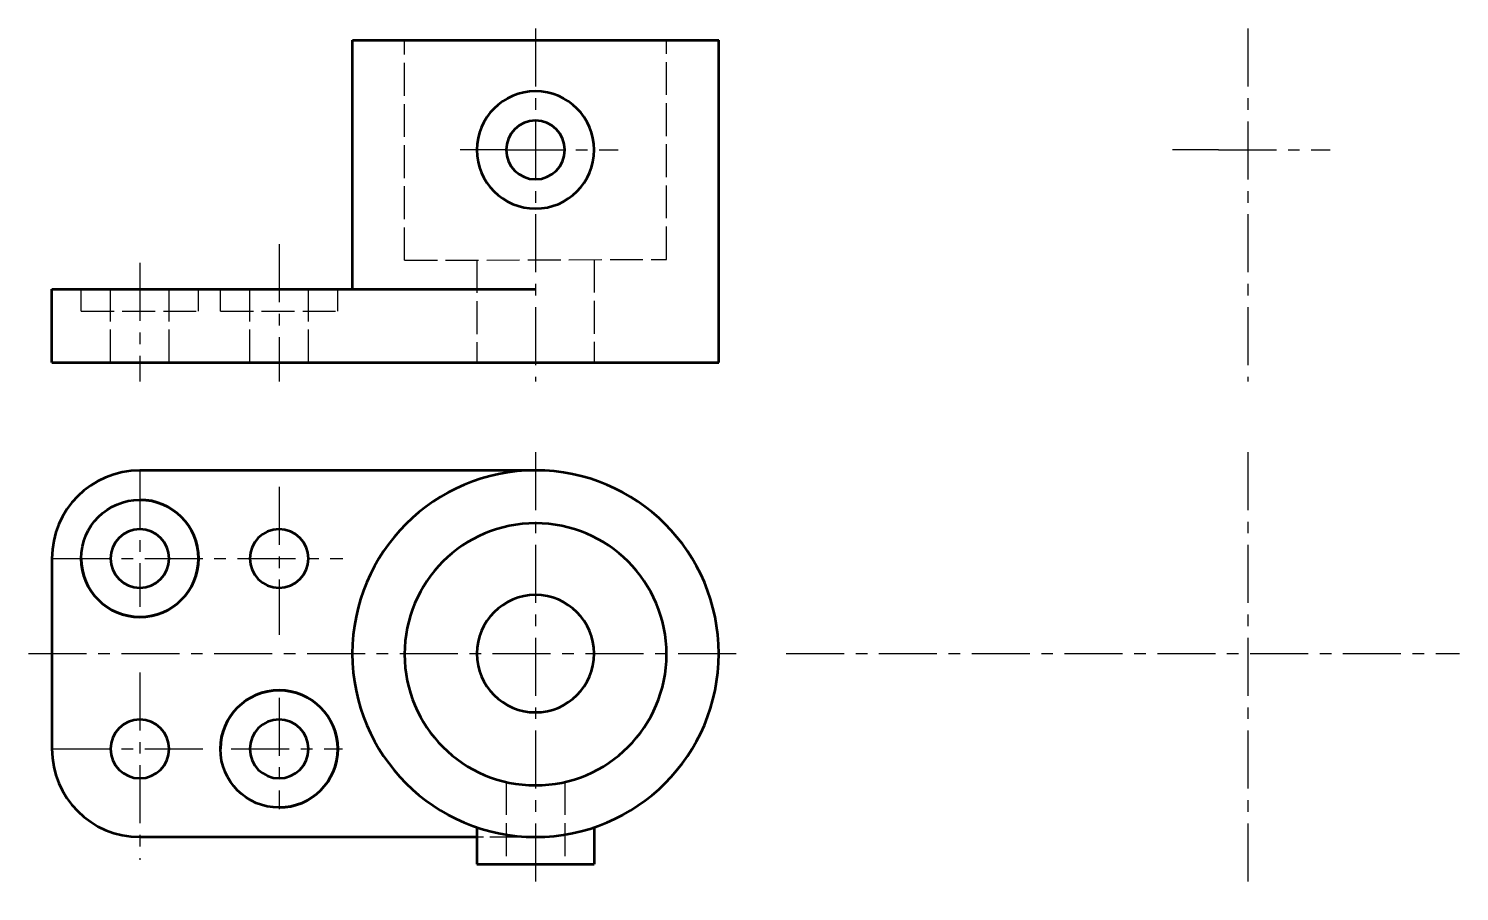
# Model space of a CAD drawing. Extents: x 39 to 196, y 86 to 181.
import ezdxf

# ---------------------------------------------------------------- set-up
doc = ezdxf.new("R2010")
doc.units = 0
doc.linetypes.add('ACAD_ISO02W100', pattern=[15, 12, -3])
doc.linetypes.add('CENTER', pattern=[50.8, 31.75, -6.35, 6.35, -6.35])
doc.layers.add('3中心线层', color=1, linetype='CENTER')
doc.layers.add('4虚线层', color=6, linetype='ACAD_ISO02W100')
doc.layers.add('粗实线', color=7, linetype='CONTINUOUS', lineweight=53)

msp = doc.modelspace()

# ---------------------------------------------------------------- linework, layer by layer
at = {"layer": '3中心线层', "color": 7, "ltscale": 0.2}
for p, q in [((94.82, 180.91), (94.82, 142.3)), ((172.8, 180.91), (172.8, 142.3)), ((91.61, 167.63), (86.57, 167.63)), ((91.61, 167.63), (103.85, 167.63)), ((169.59, 167.63), (164.55, 167.63)), ((169.59, 167.63), (181.82, 167.63)), ((66.74, 157.31), (66.74, 142.3)), ((51.5, 155.27), (51.5, 142.3)), ((94.82, 134.57), (94.82, 86.5)), ((172.8, 134.57), (172.8, 86.5)), ((51.5, 132.56), (51.5, 117.63)), ((66.74, 130.77), (66.74, 119.73)), ((41.87, 122.93), (73.72, 122.93)), ((66.74, 119.73), (66.74, 114.57)), ((39.32, 112.51), (117.99, 112.51)), ((122.26, 112.51), (195.97, 112.51)), ((51.5, 110.46), (51.5, 89.95)), ((66.74, 107.69), (66.74, 95.49)), ((41.87, 102.08), (59.44, 102.08)), ((61.5, 102.08), (73.68, 102.08))]:
    msp.add_line(p, q, dxfattribs=at)
at = {"layer": '4虚线层', "color": 7, "ltscale": 0.3}
for p, q in [((80.48, 155.56), (80.48, 179.66)), ((109.17, 155.65), (109.17, 179.66)), ((80.48, 155.56), (109.17, 155.65)), ((88.4, 155.58), (88.4, 144.37)), ((101.24, 155.62), (101.24, 144.37)), ((45.08, 149.98), (45.08, 152.39)), ((48.29, 144.37), (48.29, 152.39)), ((54.71, 144.37), (54.71, 152.39)), ((57.92, 149.98), (57.92, 152.39)), ((60.33, 149.98), (60.33, 152.39)), ((63.53, 144.37), (63.53, 152.39)), ((69.95, 144.37), (69.95, 152.39)), ((73.16, 149.98), (73.16, 152.39)), ((45.08, 149.98), (57.92, 149.98)), ((60.33, 149.98), (73.16, 149.98)), ((91.61, 98.46), (91.61, 89.49)), ((98.03, 98.46), (98.03, 89.49)), ((88.4, 92.45), (89.12, 92.45)), ((89.81, 92.45), (94.82, 92.45))]:
    msp.add_line(p, q, dxfattribs=at)
at = {"layer": '粗实线', "color": 7}
for p, q in [((74.77, 152.39), (74.77, 179.66)), ((74.77, 179.66), (114.88, 179.66)), ((114.88, 144.37), (114.88, 179.66)), ((41.87, 152.39), (94.82, 152.39)), ((41.87, 144.37), (41.87, 152.39)), ((41.87, 144.37), (114.88, 144.37)), ((94.82, 132.56), (51.5, 132.56)), ((41.87, 122.93), (41.87, 102.08)), ((51.5, 92.45), (88.4, 92.45)), ((88.4, 93.5), (88.4, 89.49)), ((101.24, 93.5), (101.24, 89.49)), ((88.4, 89.49), (101.24, 89.49))]:
    msp.add_line(p, q, dxfattribs=at)
for centre in [(51.5, 122.93), (66.74, 102.08)]:
    msp.add_circle(centre, 6.42, dxfattribs=at)
for centre, radius, start, end in [((94.82, 167.63), 6.42, 0, 180), ((94.82, 167.63), 3.21, 0, 180), ((94.82, 167.63), 6.42, 180, 0), ((94.82, 167.63), 3.21, 180, 0), ((51.5, 122.93), 9.63, 90, 180), ((94.82, 112.51), 20.06, 90, 270), ((94.82, 112.51), 20.06, 270, 90), ((51.5, 122.93), 6.42, 180, 90), ((51.5, 122.93), 3.21, 0, 180), ((66.74, 122.93), 3.21, 0, 180), ((94.82, 112.44), 14.34, 90, 0), ((94.82, 112.44), 14.34, 0, 90), ((51.5, 122.93), 3.21, 180, 0), ((66.74, 122.93), 3.21, 180, 0), ((94.82, 112.51), 6.42, 0, 180), ((94.82, 112.51), 6.42, 180, 0), ((66.74, 102.08), 6.42, 270, 180), ((51.5, 102.08), 3.21, 0, 180), ((66.74, 102.08), 3.21, 0, 180), ((51.5, 102.08), 9.63, 180, 270), ((51.5, 102.08), 3.21, 180, 0), ((66.74, 102.08), 3.21, 180, 0)]:
    msp.add_arc(centre, radius, start, end, dxfattribs=at)

doc.saveas('drawing.dxf')
